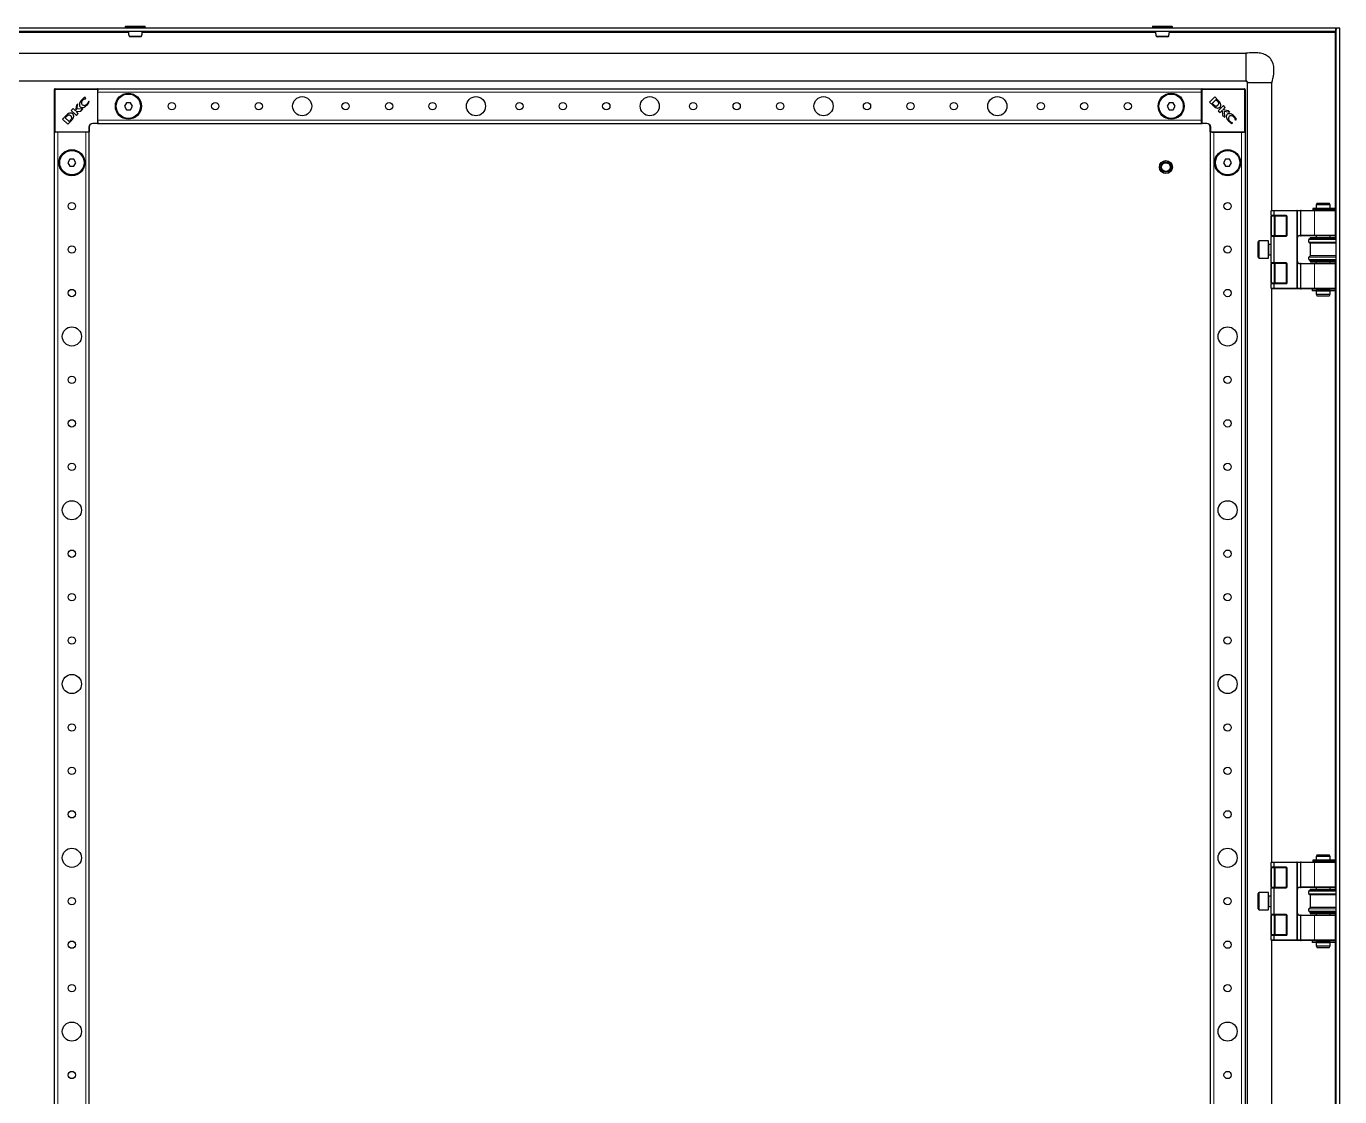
# Model space of a CAD drawing. Header units: millimetres. Extents: x -1581 to 3390, y -1547 to 1219.
# Drawn here: x -381 to 375, y -59 to 557 of the extents above; entities that cross this region are included whole.
import ezdxf

# ---------------------------------------------------------------- set-up
doc = ezdxf.new("R2010")
doc.units = ezdxf.units.MM

msp = doc.modelspace()

# ---------------------------------------------------------------- linework, layer by layer
at = {"color": 7, "linetype": 'Continuous', "lineweight": 25}
for p, q in [((372.26, 556.28), (-418.14, 556.28)), ((372.26, 554.28), (-418.14, 554.28)), ((-324.19, 557.03), (-324.19, 556.28)), ((-323.94, 557.28), (-312.94, 557.28)), ((-312.69, 556.28), (-312.69, 557.03)), ((266.81, 557.03), (266.81, 556.28)), ((267.06, 557.28), (275.57, 557.28)), ((275.57, 557.28), (278.06, 557.28)), ((278.31, 556.28), (278.31, 557.03)), ((372.16, 554.28), (371.96, 553.68)), ((372.26, 554.28), (372.26, 556.28)), ((374.56, 556.28), (372.56, 556.28)), ((372.56, -998.72), (372.56, 556.28)), ((374.56, -998.72), (374.56, 556.28)), ((-412.44, 541.78), (320.56, 541.78)), ((320.56, 525.78), (-409.69, 525.78)), ((321.56, -967.22), (321.56, 524.78)), ((335.56, 451.28), (335.56, 524.78)), ((-364.94, 496.58), (-364.94, 520.98)), ((-364.64, 521.28), (-340.24, 521.28)), ((-347, 515.74), (-347.34, 516.43)), ((-347.14, 515.6), (-347, 515.74)), ((-345.19, 514.17), (-345.3, 514.06)), ((-344.94, 513.66), (-345.19, 514.17)), ((-339.94, 521.28), (295.06, 521.28)), ((-339.94, 520.98), (-339.94, 521.28)), ((-339.94, 520.98), (-339.94, 520.34)), ((-339.94, 519.28), (-339.94, 520.34)), ((-339.94, 503.28), (-339.94, 519.28)), ((295.06, 520.98), (295.06, 521.28)), ((295.06, 520.34), (295.06, 520.98)), ((295.06, 519.28), (295.06, 520.34)), ((295.06, 503.28), (295.06, 519.28)), ((295.36, 521.28), (319.76, 521.28)), ((302.67, 516.64), (299.71, 513.68)), ((303.37, 515.11), (301.19, 512.93)), ((304.66, 514.64), (302.67, 516.64)), ((304.11, 514.39), (303.37, 515.11)), ((320.06, 520.98), (320.06, 496.58)), ((-354.24, 509.94), (-355.29, 508.89)), ((-355.29, 508.89), (-352.33, 505.93)), ((-352.85, 508.55), (-354.24, 509.94)), ((-352.36, 511.82), (-352.85, 508.55)), ((-352.51, 508.23), (-349.85, 508.41)), ((-351.27, 506.99), (-352.51, 508.23)), ((-351.57, 512.61), (-352.36, 511.82)), ((-352.33, 505.93), (-351.27, 506.99)), ((-352.04, 509.52), (-351.57, 512.61)), ((-348.57, 509.7), (-352.04, 509.52)), ((-349.85, 508.41), (-348.57, 509.7)), ((-323.59, 513.28), (-324.75, 511.28)), ((-324.75, 511.28), (-323.59, 509.28)), ((-321.28, 513.28), (-323.59, 513.28)), ((-323.59, 509.28), (-321.28, 509.28)), ((-320.13, 511.28), (-321.28, 513.28)), ((-321.28, 509.28), (-320.13, 511.28)), ((276.41, 513.28), (275.25, 511.28)), ((275.25, 511.28), (276.41, 509.28)), ((278.72, 513.28), (276.41, 513.28)), ((276.41, 509.28), (278.72, 509.28)), ((279.87, 511.28), (278.72, 513.28)), ((278.72, 509.28), (279.87, 511.28)), ((299.71, 513.68), (301.6, 511.79)), ((301.19, 512.93), (301.87, 512.27)), ((301.6, 511.79), (301.62, 511.77)), ((307.67, 511.63), (304.71, 508.67)), ((304.71, 508.67), (305.77, 507.61)), ((305.77, 507.61), (307.01, 508.86)), ((307.01, 508.86), (307.19, 506.2)), ((307.33, 509.2), (308.72, 510.59)), ((310.59, 508.71), (307.33, 509.2)), ((308.72, 510.59), (307.67, 511.63)), ((308.29, 508.38), (311.39, 507.91)), ((308.47, 504.91), (308.29, 508.38)), ((311.39, 507.91), (310.59, 508.71)), ((-358.3, 505.88), (-360.29, 503.89)), ((-360.29, 503.89), (-357.33, 500.93)), ((-358.05, 505.33), (-358.77, 504.59)), ((-358.77, 504.59), (-356.59, 502.41)), ((-357.33, 500.93), (-355.44, 502.82)), ((-356.59, 502.41), (-355.93, 503.09)), ((-355.44, 502.82), (-355.42, 502.84)), ((-344.94, 499.28), (-344.94, 496.58)), ((-340.24, 501.28), (-342.94, 501.28)), ((-339.94, 502.23), (-339.94, 503.28)), ((-339.94, 502.23), (-339.94, 501.58)), ((-339.94, 501.28), (-339.94, 501.58)), ((-339.94, 501.28), (295.06, 501.28)), ((295.06, 502.23), (295.06, 503.28)), ((295.06, 501.58), (295.06, 502.23)), ((295.06, 501.28), (295.06, 501.58)), ((298.06, 501.28), (295.36, 501.28)), ((300.06, 496.58), (300.06, 499.28)), ((307.19, 506.2), (308.47, 504.91)), ((312.43, 501.29), (312.94, 501.53)), ((312.94, 501.53), (312.84, 501.64)), ((314.38, 503.48), (314.52, 503.35)), ((314.52, 503.35), (315.2, 503.68)), ((-364.94, -938.72), (-364.94, 496.28)), ((-364.64, 496.28), (-364.94, 496.28)), ((-363.99, 496.28), (-364.64, 496.28)), ((-362.94, 496.28), (-363.99, 496.28)), ((-346.94, 496.28), (-362.94, 496.28)), ((-345.89, 496.28), (-346.94, 496.28)), ((-345.24, 496.28), (-345.89, 496.28)), ((-344.94, 496.28), (-345.24, 496.28)), ((-344.94, -938.72), (-344.94, 496.28)), ((300.06, 496.28), (300.06, -938.72)), ((300.06, 496.28), (300.36, 496.28)), ((301.01, 496.28), (300.36, 496.28)), ((301.01, 496.28), (302.06, 496.28)), ((302.06, 496.28), (318.06, 496.28)), ((318.06, 496.28), (319.11, 496.28)), ((319.76, 496.28), (319.11, 496.28)), ((319.76, 496.28), (320.06, 496.28)), ((320.06, 496.28), (320.06, -938.72)), ((-356.09, 480.78), (-357.25, 478.78)), ((-357.25, 478.78), (-356.09, 476.78)), ((-353.78, 480.78), (-356.09, 480.78)), ((-356.09, 476.78), (-353.78, 476.78)), ((-352.63, 478.78), (-353.78, 480.78)), ((-353.78, 476.78), (-352.63, 478.78)), ((308.91, 480.78), (307.75, 478.78)), ((307.75, 478.78), (308.91, 476.78)), ((311.22, 480.78), (308.91, 480.78)), ((308.91, 476.78), (311.22, 476.78)), ((312.37, 478.78), (311.22, 480.78)), ((311.22, 476.78), (312.37, 478.78)), ((361.64, 455.53), (361.06, 454.53)), ((361.06, 454.53), (361.06, 452.53)), ((369.06, 454.53), (361.06, 454.53)), ((361.64, 455.53), (368.48, 455.53)), ((369.06, 454.53), (368.48, 455.53)), ((369.06, 452.53), (369.06, 454.53)), ((335.06, 448.58), (335.06, 451.08)), ((335.06, 448.58), (335.06, 447.98)), ((335.06, 436.88), (335.06, 447.98)), ((335.26, 451.28), (336.64, 451.28)), ((336.68, 448.28), (335.36, 448.28)), ((336.56, 451.08), (336.56, 448.58)), ((336.64, 451.28), (349.86, 451.28)), ((343.76, 448.28), (336.68, 448.28)), ((337.06, 436.88), (337.06, 447.98)), ((344.06, 436.88), (344.06, 447.98)), ((349.86, 451.28), (352.08, 451.28)), ((350.06, 451.08), (350.06, 406.48)), ((352.36, 451.28), (352.08, 451.28)), ((352.36, 451.28), (360.25, 451.28)), ((359.12, 452.48), (359.12, 451.58)), ((359.14, 452.48), (359.12, 452.48)), ((359.14, 451.58), (359.12, 451.58)), ((359.14, 452.48), (359.14, 451.58)), ((359.22, 452.48), (359.14, 452.48)), ((359.22, 451.58), (359.14, 451.58)), ((372.21, 452.48), (359.22, 452.48)), ((372.21, 451.58), (359.22, 451.58)), ((360.25, 451.28), (371.86, 451.28)), ((361.06, 452.53), (369.06, 452.53)), ((361.06, 451.53), (361.06, 451.28)), ((361.06, 451.53), (369.06, 451.53)), ((361.56, 452.53), (361.56, 452.48)), ((361.56, 451.58), (361.56, 451.53)), ((368.56, 452.48), (368.56, 452.53)), ((368.56, 451.53), (368.56, 451.58)), ((369.06, 451.28), (369.06, 451.53)), ((372.06, 436.98), (372.06, 451.08)), ((372.21, 451.58), (372.21, 452.48)), ((327.56, 428.78), (327.56, 433.18)), ((333.56, 433.78), (328.16, 433.78)), ((333.56, 428.78), (333.56, 433.78)), ((335.06, 431.78), (333.81, 431.78)), ((335.06, 436.88), (335.06, 436.28)), ((335.06, 421.28), (335.06, 436.28)), ((335.36, 436.58), (336.68, 436.58)), ((336.56, 436.28), (336.56, 421.28)), ((336.68, 436.58), (343.76, 436.58)), ((352.08, 436.78), (351.56, 436.78)), ((352.08, 436.78), (352.36, 436.78)), ((360.25, 436.78), (352.36, 436.78)), ((357.56, 435.18), (356.86, 434.5)), ((356.86, 433.07), (357.56, 432.38)), ((357.56, 435.78), (357.56, 435.18)), ((357.56, 435.78), (372.56, 435.78)), ((372.56, 435.18), (357.56, 435.18)), ((357.56, 432.38), (357.56, 425.18)), ((372.56, 432.38), (357.56, 432.38)), ((371.86, 436.78), (360.25, 436.78)), ((361.06, 436.78), (361.06, 435.78)), ((369.06, 435.78), (369.06, 436.78)), ((327.56, 424.38), (327.56, 428.78)), ((328.16, 423.78), (333.56, 423.78)), ((333.56, 423.78), (333.56, 428.78)), ((333.81, 425.78), (335.06, 425.78)), ((357.56, 425.18), (356.86, 424.5)), ((372.56, 425.18), (357.56, 425.18)), ((335.06, 421.28), (335.06, 420.68)), ((335.06, 409.58), (335.06, 420.68)), ((336.68, 420.98), (335.36, 420.98)), ((343.76, 420.98), (336.68, 420.98)), ((337.06, 409.58), (337.06, 420.68)), ((344.06, 409.58), (344.06, 420.68)), ((351.56, 420.78), (352.08, 420.78)), ((352.36, 420.78), (352.08, 420.78)), ((352.36, 420.78), (360.25, 420.78)), ((356.86, 423.07), (357.56, 422.38)), ((357.56, 422.38), (357.56, 421.78)), ((372.56, 422.38), (357.56, 422.38)), ((357.56, 421.78), (372.56, 421.78)), ((360.25, 420.78), (371.86, 420.78)), ((361.06, 421.78), (361.06, 420.78)), ((369.06, 420.78), (369.06, 421.78)), ((372.06, 406.48), (372.06, 420.58)), ((335.06, 409.58), (335.06, 408.98)), ((335.06, 406.48), (335.06, 408.98)), ((335.36, 409.28), (336.68, 409.28)), ((336.56, 408.98), (336.56, 406.48)), ((336.68, 409.28), (343.76, 409.28)), ((336.64, 406.28), (335.26, 406.28)), ((335.56, 76.28), (335.56, 406.28)), ((349.86, 406.28), (336.64, 406.28)), ((352.08, 406.28), (349.86, 406.28)), ((352.08, 406.28), (352.36, 406.28)), ((360.25, 406.28), (352.36, 406.28)), ((358.69, 405.98), (358.69, 405.08)), ((358.74, 405.98), (358.69, 405.98)), ((358.74, 405.08), (358.69, 405.08)), ((372.21, 405.98), (358.74, 405.98)), ((372.21, 405.08), (358.74, 405.08)), ((371.86, 406.28), (360.25, 406.28)), ((361.06, 406.28), (361.06, 406.03)), ((361.06, 406.03), (369.06, 406.03)), ((361.06, 405.03), (361.06, 403.03)), ((361.06, 405.03), (369.06, 405.03)), ((361.06, 403.03), (361.64, 402.03)), ((361.06, 403.03), (365.59, 403.03)), ((361.56, 406.03), (361.56, 405.98)), ((361.56, 405.08), (361.56, 405.03)), ((365.52, 402.03), (361.64, 402.03)), ((368.48, 402.03), (365.52, 402.03)), ((365.59, 403.03), (369.06, 403.03)), ((368.48, 402.03), (369.06, 403.03)), ((368.56, 405.98), (368.56, 406.03)), ((368.56, 405.03), (368.56, 405.08)), ((369.06, 406.03), (369.06, 406.28)), ((369.06, 403.03), (369.06, 405.03)), ((372.21, 405.08), (372.21, 405.98)), ((335.06, 73.58), (335.06, 76.08)), ((335.26, 76.28), (336.64, 76.28)), ((336.56, 76.08), (336.56, 73.58)), ((336.64, 76.28), (349.86, 76.28)), ((349.86, 76.28), (352.08, 76.28)), ((350.06, 76.08), (350.06, 31.48)), ((352.36, 76.28), (352.08, 76.28)), ((352.36, 76.28), (360.25, 76.28)), ((359.12, 77.48), (359.12, 76.58)), ((359.14, 77.48), (359.12, 77.48)), ((359.14, 76.58), (359.12, 76.58)), ((359.14, 77.48), (359.14, 76.58)), ((359.22, 77.48), (359.14, 77.48)), ((359.22, 76.58), (359.14, 76.58)), ((372.21, 77.48), (359.22, 77.48)), ((372.21, 76.58), (359.22, 76.58)), ((360.25, 76.28), (371.86, 76.28)), ((361.64, 80.53), (361.06, 79.53)), ((361.06, 79.53), (361.06, 77.53)), ((369.06, 79.53), (361.06, 79.53)), ((361.06, 77.53), (369.06, 77.53)), ((361.06, 76.53), (361.06, 76.28)), ((361.06, 76.53), (369.06, 76.53)), ((361.56, 77.53), (361.56, 77.48)), ((361.56, 76.58), (361.56, 76.53)), ((361.64, 80.53), (368.48, 80.53)), ((369.06, 79.53), (368.48, 80.53)), ((368.56, 77.48), (368.56, 77.53)), ((368.56, 76.53), (368.56, 76.58)), ((369.06, 77.53), (369.06, 79.53)), ((369.06, 76.28), (369.06, 76.53)), ((372.06, 61.98), (372.06, 76.08)), ((372.21, 76.58), (372.21, 77.48)), ((335.06, 73.58), (335.06, 72.98)), ((335.06, 61.88), (335.06, 72.98)), ((336.68, 73.28), (335.36, 73.28)), ((343.76, 73.28), (336.68, 73.28)), ((337.06, 61.88), (337.06, 72.98)), ((344.06, 61.88), (344.06, 72.98)), ((335.06, 61.88), (335.06, 61.28)), ((335.06, 46.28), (335.06, 61.28)), ((335.36, 61.58), (336.68, 61.58)), ((336.56, 61.28), (336.56, 46.28)), ((336.68, 61.58), (343.76, 61.58)), ((352.08, 61.78), (351.56, 61.78)), ((352.08, 61.78), (352.36, 61.78)), ((360.25, 61.78), (352.36, 61.78)), ((357.56, 60.78), (357.56, 60.18)), ((357.56, 60.78), (372.56, 60.78)), ((371.86, 61.78), (360.25, 61.78)), ((361.06, 61.78), (361.06, 60.78)), ((369.06, 60.78), (369.06, 61.78)), ((327.56, 53.78), (327.56, 58.18)), ((327.56, 49.38), (327.56, 53.78)), ((333.56, 58.78), (328.16, 58.78)), ((333.56, 53.78), (333.56, 58.78)), ((333.56, 48.78), (333.56, 53.78)), ((335.06, 56.78), (333.81, 56.78)), ((357.56, 60.18), (356.86, 59.5)), ((356.86, 58.07), (357.56, 57.38)), ((372.56, 60.18), (357.56, 60.18)), ((357.56, 57.38), (357.56, 50.18)), ((372.56, 57.38), (357.56, 57.38)), ((328.16, 48.78), (333.56, 48.78)), ((333.81, 50.78), (335.06, 50.78)), ((335.06, 46.28), (335.06, 45.68)), ((335.06, 34.58), (335.06, 45.68)), ((336.68, 45.98), (335.36, 45.98)), ((343.76, 45.98), (336.68, 45.98)), ((337.06, 34.58), (337.06, 45.68)), ((344.06, 34.58), (344.06, 45.68)), ((351.56, 45.78), (352.08, 45.78)), ((352.36, 45.78), (352.08, 45.78)), ((352.36, 45.78), (360.25, 45.78)), ((357.56, 50.18), (356.86, 49.5)), ((356.86, 48.07), (357.56, 47.38)), ((372.56, 50.18), (357.56, 50.18)), ((357.56, 47.38), (357.56, 46.78)), ((372.56, 47.38), (357.56, 47.38)), ((357.56, 46.78), (372.56, 46.78)), ((360.25, 45.78), (371.86, 45.78)), ((361.06, 46.78), (361.06, 45.78)), ((369.06, 45.78), (369.06, 46.78)), ((372.06, 31.48), (372.06, 45.58)), ((335.06, 34.58), (335.06, 33.98)), ((335.06, 31.48), (335.06, 33.98)), ((336.64, 31.28), (335.26, 31.28)), ((335.36, 34.28), (336.68, 34.28)), ((335.56, -473.72), (335.56, 31.28)), ((336.56, 33.98), (336.56, 31.48)), ((349.86, 31.28), (336.64, 31.28)), ((336.68, 34.28), (343.76, 34.28)), ((352.08, 31.28), (349.86, 31.28)), ((352.08, 31.28), (352.36, 31.28)), ((360.25, 31.28), (352.36, 31.28)), ((358.69, 30.98), (358.69, 30.08)), ((358.74, 30.98), (358.69, 30.98)), ((372.21, 30.98), (358.74, 30.98)), ((371.86, 31.28), (360.25, 31.28)), ((361.06, 31.28), (361.06, 31.03)), ((361.06, 31.03), (369.06, 31.03)), ((361.56, 31.03), (361.56, 30.98)), ((368.56, 30.98), (368.56, 31.03)), ((369.06, 31.03), (369.06, 31.28)), ((372.21, 30.08), (372.21, 30.98)), ((358.74, 30.08), (358.69, 30.08)), ((372.21, 30.08), (358.74, 30.08)), ((361.06, 30.03), (361.06, 28.03)), ((361.06, 30.03), (369.06, 30.03)), ((361.06, 28.03), (361.64, 27.03)), ((361.06, 28.03), (365.59, 28.03)), ((361.56, 30.08), (361.56, 30.03)), ((365.52, 27.03), (361.64, 27.03)), ((368.48, 27.03), (365.52, 27.03)), ((365.59, 28.03), (369.06, 28.03)), ((368.48, 27.03), (369.06, 28.03)), ((368.56, 30.03), (368.56, 30.08)), ((369.06, 28.03), (369.06, 30.03))]:
    msp.add_line(p, q, dxfattribs=at)
at = {"color": 8, "linetype": 'Continuous', "lineweight": 18}
for p, q in [((-417.84, 553.68), (-322.41, 553.68)), ((-312.69, 557.03), (-324.19, 557.03)), ((-314.47, 553.68), (268.59, 553.68)), ((275.71, 557.03), (266.81, 557.03)), ((278.31, 557.03), (275.71, 557.03)), ((276.53, 553.68), (371.96, 553.68)), ((371.96, 553.68), (371.96, 452.48)), ((-364.64, 520.98), (-364.94, 520.98)), ((-364.64, 520.98), (-364.64, 521.28)), ((-364.64, 520.98), (-364.64, 496.58)), ((-340.24, 520.98), (-364.64, 520.98)), ((-340.24, 521.28), (-340.24, 520.98)), ((-340.24, 501.58), (-340.24, 520.98)), ((-339.94, 520.98), (-340.24, 520.98)), ((-339.94, 519.28), (295.06, 519.28)), ((295.36, 520.98), (295.06, 520.98)), ((295.36, 520.98), (295.36, 521.28)), ((295.36, 520.98), (295.36, 501.58)), ((319.76, 520.98), (295.36, 520.98)), ((319.76, 520.98), (319.76, 521.28)), ((319.76, 496.58), (319.76, 520.98)), ((319.76, 520.98), (320.06, 520.98)), ((-345.24, 496.58), (-345.24, 499.28)), ((-344.94, 499.28), (-345.24, 499.28)), ((-342.94, 501.58), (-340.24, 501.58)), ((-342.94, 501.28), (-342.94, 501.58)), ((-340.24, 501.58), (-340.24, 501.28)), ((-339.94, 501.58), (-340.24, 501.58)), ((-339.94, 503.28), (295.06, 503.28)), ((295.36, 501.58), (295.06, 501.58)), ((295.36, 501.28), (295.36, 501.58)), ((295.36, 501.58), (298.06, 501.58)), ((298.06, 501.28), (298.06, 501.58)), ((300.06, 499.28), (300.36, 499.28)), ((300.36, 499.28), (300.36, 496.58)), ((-364.64, 496.58), (-364.94, 496.58)), ((-364.64, 496.58), (-345.24, 496.58)), ((-364.64, 496.58), (-364.64, 496.28)), ((-362.94, -938.72), (-362.94, 496.28)), ((-346.94, -938.72), (-346.94, 496.28)), ((-345.24, 496.58), (-345.24, 496.28)), ((-344.94, 496.58), (-345.24, 496.58)), ((300.36, 496.58), (300.06, 496.58)), ((300.36, 496.58), (319.76, 496.58)), ((300.36, 496.28), (300.36, 496.58)), ((302.06, 496.28), (302.06, -938.72)), ((318.06, 496.28), (318.06, -938.72)), ((319.76, 496.28), (319.76, 496.58)), ((320.06, 496.58), (319.76, 496.58)), ((336.56, 451.08), (335.06, 451.08)), ((335.06, 448.58), (336.56, 448.58)), ((335.36, 447.98), (335.06, 447.98)), ((335.36, 448.28), (335.36, 447.98)), ((336.76, 447.98), (335.36, 447.98)), ((335.36, 447.98), (335.36, 436.88)), ((349.86, 451.08), (336.56, 451.08)), ((336.56, 448.58), (343.76, 448.58)), ((336.76, 448.28), (336.76, 447.98)), ((337.06, 447.98), (336.76, 447.98)), ((336.76, 436.88), (336.76, 447.98)), ((337.36, 447.98), (337.06, 447.98)), ((337.36, 447.98), (337.36, 448.28)), ((343.76, 447.98), (337.36, 447.98)), ((337.36, 447.98), (337.36, 436.88)), ((343.76, 448.58), (343.76, 448.28)), ((343.76, 447.98), (343.76, 448.28)), ((343.76, 436.88), (343.76, 447.98)), ((344.06, 447.98), (343.76, 447.98)), ((344.36, 447.98), (344.06, 447.98)), ((344.36, 447.98), (344.36, 436.88)), ((349.86, 451.08), (349.86, 451.28)), ((349.86, 406.48), (349.86, 451.08)), ((349.86, 451.08), (350.06, 451.08)), ((352.08, 451.08), (350.06, 451.08)), ((352.08, 451.28), (352.08, 451.08)), ((352.22, 451.08), (352.08, 451.08)), ((352.08, 436.98), (352.08, 451.08)), ((360.11, 451.08), (352.22, 451.08)), ((352.22, 451.08), (352.22, 436.98)), ((359.22, 451.58), (359.22, 452.48)), ((372.06, 451.08), (360.11, 451.08)), ((360.11, 436.98), (360.11, 451.08)), ((371.96, 451.58), (371.96, 451.26)), ((328.16, 433.78), (328.16, 428.78)), ((333.81, 431.78), (333.81, 425.78)), ((335.36, 436.88), (335.06, 436.88)), ((336.56, 436.28), (335.06, 436.28)), ((335.36, 436.88), (335.36, 436.58)), ((335.36, 436.88), (336.76, 436.88)), ((343.76, 436.28), (336.56, 436.28)), ((336.76, 436.88), (336.76, 436.58)), ((337.06, 436.88), (336.76, 436.88)), ((337.36, 436.88), (337.06, 436.88)), ((337.36, 436.58), (337.36, 436.88)), ((337.36, 436.88), (343.76, 436.88)), ((343.76, 436.58), (343.76, 436.88)), ((344.06, 436.88), (343.76, 436.88)), ((343.76, 436.58), (343.76, 436.28)), ((344.36, 436.88), (344.06, 436.88)), ((351.56, 436.98), (352.08, 436.98)), ((351.56, 436.98), (351.56, 436.78)), ((352.22, 436.98), (352.08, 436.98)), ((352.08, 436.98), (352.08, 436.78)), ((352.22, 436.98), (360.11, 436.98)), ((372.56, 434.5), (356.86, 434.5)), ((372.56, 433.07), (356.86, 433.07)), ((360.11, 436.98), (372.06, 436.98)), ((371.96, 436.81), (371.96, 435.78)), ((328.16, 428.78), (328.16, 423.78)), ((372.56, 424.5), (356.86, 424.5)), ((335.06, 421.28), (336.56, 421.28)), ((335.36, 420.68), (335.06, 420.68)), ((335.36, 420.68), (335.36, 420.98)), ((336.76, 420.68), (335.36, 420.68)), ((335.36, 420.68), (335.36, 409.58)), ((336.56, 421.28), (343.76, 421.28)), ((336.76, 420.68), (336.76, 420.98)), ((336.76, 420.68), (337.06, 420.68)), ((336.76, 409.58), (336.76, 420.68)), ((337.06, 420.68), (337.36, 420.68)), ((337.36, 420.68), (337.36, 420.98)), ((343.76, 420.68), (337.36, 420.68)), ((337.36, 420.68), (337.36, 409.58)), ((343.76, 420.98), (343.76, 421.28)), ((343.76, 420.68), (343.76, 420.98)), ((343.76, 409.58), (343.76, 420.68)), ((343.76, 420.68), (344.06, 420.68)), ((344.06, 420.68), (344.36, 420.68)), ((344.36, 420.68), (344.36, 409.58)), ((351.56, 420.78), (351.56, 420.58)), ((352.08, 420.58), (351.56, 420.58)), ((352.08, 420.78), (352.08, 420.58)), ((352.08, 406.48), (352.08, 420.58)), ((352.08, 420.58), (352.22, 420.58)), ((352.22, 420.58), (352.22, 406.48)), ((360.11, 420.58), (352.22, 420.58)), ((372.56, 423.07), (356.86, 423.07)), ((360.11, 406.48), (360.11, 420.58)), ((372.06, 420.58), (360.11, 420.58)), ((371.96, 421.78), (371.96, 420.76)), ((335.06, 409.58), (335.36, 409.58)), ((336.56, 408.98), (335.06, 408.98)), ((335.36, 409.28), (335.36, 409.58)), ((335.36, 409.58), (336.76, 409.58)), ((343.76, 408.98), (336.56, 408.98)), ((336.76, 409.28), (336.76, 409.58)), ((337.06, 409.58), (336.76, 409.58)), ((337.36, 409.58), (337.06, 409.58)), ((337.36, 409.28), (337.36, 409.58)), ((337.36, 409.58), (343.76, 409.58)), ((343.76, 409.28), (343.76, 409.58)), ((344.06, 409.58), (343.76, 409.58)), ((343.76, 408.98), (343.76, 409.28)), ((344.36, 409.58), (344.06, 409.58)), ((335.06, 406.48), (336.56, 406.48)), ((336.56, 406.48), (349.86, 406.48)), ((349.86, 406.28), (349.86, 406.48)), ((350.06, 406.48), (349.86, 406.48)), ((350.06, 406.48), (352.08, 406.48)), ((352.08, 406.48), (352.22, 406.48)), ((352.08, 406.48), (352.08, 406.28)), ((352.22, 406.48), (360.11, 406.48)), ((358.74, 405.08), (358.74, 405.98)), ((360.11, 406.48), (372.06, 406.48)), ((371.96, 406.31), (371.96, 405.98)), ((371.96, 405.08), (371.96, 77.48)), ((336.56, 76.08), (335.06, 76.08)), ((349.86, 76.08), (336.56, 76.08)), ((349.86, 76.08), (349.86, 76.28)), ((349.86, 31.48), (349.86, 76.08)), ((349.86, 76.08), (350.06, 76.08)), ((352.08, 76.08), (350.06, 76.08)), ((352.08, 76.28), (352.08, 76.08)), ((352.22, 76.08), (352.08, 76.08)), ((352.08, 61.98), (352.08, 76.08)), ((360.11, 76.08), (352.22, 76.08)), ((352.22, 76.08), (352.22, 61.98)), ((359.22, 76.58), (359.22, 77.48)), ((372.06, 76.08), (360.11, 76.08)), ((360.11, 61.98), (360.11, 76.08)), ((371.96, 76.58), (371.96, 76.26)), ((335.06, 73.58), (336.56, 73.58)), ((335.36, 72.98), (335.06, 72.98)), ((335.36, 73.28), (335.36, 72.98)), ((336.76, 72.98), (335.36, 72.98)), ((335.36, 72.98), (335.36, 61.88)), ((336.56, 73.58), (343.76, 73.58)), ((336.76, 73.28), (336.76, 72.98)), ((336.76, 61.88), (336.76, 72.98)), ((337.06, 72.98), (336.76, 72.98)), ((337.36, 72.98), (337.06, 72.98)), ((337.36, 72.98), (337.36, 73.28)), ((343.76, 72.98), (337.36, 72.98)), ((337.36, 72.98), (337.36, 61.88)), ((343.76, 73.58), (343.76, 73.28)), ((343.76, 72.98), (343.76, 73.28)), ((344.06, 72.98), (343.76, 72.98)), ((343.76, 61.88), (343.76, 72.98)), ((344.36, 72.98), (344.06, 72.98)), ((344.36, 72.98), (344.36, 61.88)), ((335.36, 61.88), (335.06, 61.88)), ((336.56, 61.28), (335.06, 61.28)), ((335.36, 61.88), (335.36, 61.58)), ((335.36, 61.88), (336.76, 61.88)), ((343.76, 61.28), (336.56, 61.28)), ((336.76, 61.88), (336.76, 61.58)), ((337.06, 61.88), (336.76, 61.88)), ((337.36, 61.88), (337.06, 61.88)), ((337.36, 61.58), (337.36, 61.88)), ((337.36, 61.88), (343.76, 61.88)), ((343.76, 61.58), (343.76, 61.88)), ((344.06, 61.88), (343.76, 61.88)), ((343.76, 61.58), (343.76, 61.28)), ((344.36, 61.88), (344.06, 61.88)), ((351.56, 61.98), (352.08, 61.98)), ((351.56, 61.98), (351.56, 61.78)), ((352.22, 61.98), (352.08, 61.98)), ((352.08, 61.98), (352.08, 61.78)), ((352.22, 61.98), (360.11, 61.98)), ((360.11, 61.98), (372.06, 61.98)), ((371.96, 61.81), (371.96, 60.78)), ((328.16, 58.78), (328.16, 53.78)), ((328.16, 53.78), (328.16, 48.78)), ((333.81, 56.78), (333.81, 50.78)), ((372.56, 59.5), (356.86, 59.5)), ((372.56, 58.07), (356.86, 58.07)), ((335.06, 46.28), (336.56, 46.28)), ((335.36, 45.68), (335.06, 45.68)), ((335.36, 45.68), (335.36, 45.98)), ((336.76, 45.68), (335.36, 45.68)), ((335.36, 45.68), (335.36, 34.58)), ((336.56, 46.28), (343.76, 46.28)), ((336.76, 45.68), (336.76, 45.98)), ((336.76, 34.58), (336.76, 45.68)), ((336.76, 45.68), (337.06, 45.68)), ((337.06, 45.68), (337.36, 45.68)), ((337.36, 45.68), (337.36, 45.98)), ((343.76, 45.68), (337.36, 45.68)), ((337.36, 45.68), (337.36, 34.58)), ((343.76, 45.98), (343.76, 46.28)), ((343.76, 45.68), (343.76, 45.98)), ((343.76, 34.58), (343.76, 45.68)), ((343.76, 45.68), (344.06, 45.68)), ((344.06, 45.68), (344.36, 45.68)), ((344.36, 45.68), (344.36, 34.58)), ((351.56, 45.78), (351.56, 45.58)), ((352.08, 45.58), (351.56, 45.58)), ((352.08, 45.78), (352.08, 45.58)), ((352.08, 45.58), (352.22, 45.58)), ((352.08, 31.48), (352.08, 45.58)), ((352.22, 45.58), (352.22, 31.48)), ((360.11, 45.58), (352.22, 45.58)), ((372.56, 49.5), (356.86, 49.5)), ((372.56, 48.07), (356.86, 48.07)), ((360.11, 31.48), (360.11, 45.58)), ((372.06, 45.58), (360.11, 45.58)), ((371.96, 46.78), (371.96, 45.76)), ((335.06, 34.58), (335.36, 34.58)), ((336.56, 33.98), (335.06, 33.98)), ((335.06, 31.48), (336.56, 31.48)), ((335.36, 34.28), (335.36, 34.58)), ((335.36, 34.58), (336.76, 34.58)), ((343.76, 33.98), (336.56, 33.98)), ((336.56, 31.48), (349.86, 31.48)), ((336.76, 34.28), (336.76, 34.58)), ((337.06, 34.58), (336.76, 34.58)), ((337.36, 34.58), (337.06, 34.58)), ((337.36, 34.28), (337.36, 34.58)), ((337.36, 34.58), (343.76, 34.58)), ((343.76, 34.28), (343.76, 34.58)), ((344.06, 34.58), (343.76, 34.58)), ((343.76, 33.98), (343.76, 34.28)), ((344.36, 34.58), (344.06, 34.58)), ((349.86, 31.28), (349.86, 31.48)), ((350.06, 31.48), (349.86, 31.48)), ((350.06, 31.48), (352.08, 31.48)), ((352.08, 31.48), (352.08, 31.28)), ((352.08, 31.48), (352.22, 31.48)), ((352.22, 31.48), (360.11, 31.48)), ((358.74, 30.08), (358.74, 30.98)), ((360.11, 31.48), (372.06, 31.48)), ((371.96, 31.31), (371.96, 30.98)), ((371.96, 30.08), (371.96, -472.52))]:
    msp.add_line(p, q, dxfattribs=at)
at = {"color": 7, "linetype": 'Continuous', "lineweight": 25}
for centre, radius in [((-322.44, 511.28), 7.5), ((-322.44, 511.28), 7), ((-222.44, 511.28), 5.5), ((-122.44, 511.28), 5.5), ((-22.44, 511.28), 5.5), ((77.56, 511.28), 5.5), ((177.56, 511.28), 5.5), ((277.56, 511.28), 7.5), ((277.56, 511.28), 7), ((-297.44, 511.28), 2.1), ((-272.44, 511.28), 2.1), ((-247.44, 511.28), 2.1), ((-197.44, 511.28), 2.1), ((-172.44, 511.28), 2.1), ((-147.44, 511.28), 2.1), ((-97.44, 511.28), 2.1), ((-72.44, 511.28), 2.1), ((-47.44, 511.28), 2.1), ((2.56, 511.28), 2.1), ((27.56, 511.28), 2.1), ((52.56, 511.28), 2.1), ((102.56, 511.28), 2.1), ((127.56, 511.28), 2.1), ((152.56, 511.28), 2.1), ((202.56, 511.28), 2.1), ((227.56, 511.28), 2.1), ((252.56, 511.28), 2.1), ((-354.94, 478.78), 7.5), ((-354.94, 478.78), 7), ((310.06, 478.78), 7.5), ((310.06, 478.78), 7), ((274.56, 476.28), 3.75), ((274.56, 476.28), 3), ((274.56, 476.28), 2.5), ((-354.94, 453.78), 2.1), ((310.06, 453.78), 2.1), ((-354.94, 428.78), 2.1), ((310.06, 428.78), 2.1), ((-354.94, 403.78), 2.1), ((310.06, 403.78), 2.1), ((-354.94, 378.78), 5.5), ((310.06, 378.78), 5.5), ((-354.94, 353.78), 2.1), ((310.06, 353.78), 2.1), ((-354.94, 328.78), 2.1), ((310.06, 328.78), 2.1), ((-354.94, 303.78), 2.1), ((310.06, 303.78), 2.1), ((-354.94, 278.78), 5.5), ((310.06, 278.78), 5.5), ((-354.94, 253.78), 2.1), ((310.06, 253.78), 2.1), ((-354.94, 228.78), 2.1), ((310.06, 228.78), 2.1), ((-354.94, 203.78), 2.1), ((310.06, 203.78), 2.1), ((-354.94, 178.78), 5.5), ((310.06, 178.78), 5.5), ((-354.94, 153.78), 2.1), ((310.06, 153.78), 2.1), ((-354.94, 128.78), 2.1), ((310.06, 128.78), 2.1), ((-354.94, 103.78), 2.1), ((310.06, 103.78), 2.1), ((-354.94, 78.78), 5.5), ((310.06, 78.78), 5.5), ((-354.94, 53.78), 2.1), ((310.06, 53.78), 2.1), ((-354.94, 28.78), 2.1), ((310.06, 28.78), 2.1), ((-354.94, 3.78), 2.1), ((310.06, 3.78), 2.1), ((-354.94, -21.22), 5.5), ((310.06, -21.22), 5.5), ((-354.94, -46.22), 2.1), ((310.06, -46.22), 2.1)]:
    msp.add_circle(centre, radius, dxfattribs=at)
for centre, radius, start, end in [((-323.94, 557.03), 0.25, 90, 180), ((-312.94, 557.03), 0.25, 0, 90), ((267.06, 557.03), 0.25, 90, 180), ((278.06, 557.03), 0.25, 0, 90), ((-321.55, 551.78), 0.5, 195.31604, 270.02276), ((-315.33, 551.78), 0.5, 269.99815, 345.40011), ((269.45, 551.78), 0.5, 195.24646, 270.04596), ((275.67, 551.78), 0.5, 269.96367, 344.83397), ((-364.64, 520.98), 0.3, 90, 180), ((-347.43, 513.29), 1.97, 128.45405, 215.887), ((-340.24, 520.98), 0.3, 0, 90), ((295.36, 520.98), 0.3, 90, 180), ((299.64, 510.21), 6.12, 36.98881, 43.07444), ((301.45, 510.98), 4.87, 20.34448, 48.77765), ((319.76, 520.98), 0.3, 0, 90), ((-354.64, 502.67), 4.87, 110.34448, 138.77765), ((-347.87, 513.69), 1.94, 233.30966, 322.34638), ((-353.87, 500.86), 6.12, 126.98881, 133.07444), ((-342.94, 499.28), 2, 90, 180), ((-340.24, 501.58), 0.3, 270, 360), ((295.36, 501.58), 0.3, 180, 270), ((298.06, 499.28), 2, 0, 90), ((312.47, 504.21), 1.94, 143.30966, 232.34638), ((312.06, 503.77), 1.97, 38.45405, 125.887), ((-364.64, 496.58), 0.3, 180, 270), ((-345.24, 496.58), 0.3, 270, 0), ((300.36, 496.58), 0.3, 180, 270), ((319.76, 496.58), 0.3, 270, 0), ((335.26, 451.08), 0.2, 90, 180), ((335.36, 448.58), 0.3, 180, 270), ((336.76, 447.98), 0.3, 0, 90), ((343.76, 447.98), 0.3, 0, 90), ((349.86, 451.08), 0.2, 0, 90), ((371.86, 451.08), 0.2, 0, 90), ((328.16, 433.18), 0.6, 90, 180), ((333.81, 432.03), 0.25, 180, 270), ((335.36, 436.28), 0.3, 90, 180), ((336.76, 436.88), 0.3, 270, 0), ((343.76, 436.88), 0.3, 270, 0), ((351.56, 435.28), 1.5, 90, 180), ((357.56, 433.78), 1, 134.427, 225.573), ((371.86, 436.98), 0.2, 270, 0), ((328.16, 424.38), 0.6, 180, 270), ((333.81, 425.53), 0.25, 90, 180), ((357.56, 423.78), 1, 134.427, 225.573), ((335.36, 421.28), 0.3, 180, 270), ((336.76, 420.68), 0.3, 0, 90), ((343.76, 420.68), 0.3, 0, 90), ((351.56, 422.28), 1.5, 180, 270), ((371.86, 420.58), 0.2, 0, 90), ((335.36, 408.98), 0.3, 90, 180), ((336.76, 409.58), 0.3, 270, 0), ((343.76, 409.58), 0.3, 270, 0), ((335.26, 406.48), 0.2, 180, 270), ((349.86, 406.48), 0.2, 270, 0), ((371.86, 406.48), 0.2, 270, 0), ((335.26, 76.08), 0.2, 90, 180), ((349.86, 76.08), 0.2, 0, 90), ((371.86, 76.08), 0.2, 0, 90), ((335.36, 73.58), 0.3, 180, 270), ((336.76, 72.98), 0.3, 0, 90), ((343.76, 72.98), 0.3, 0, 90), ((335.36, 61.28), 0.3, 90, 180), ((336.76, 61.88), 0.3, 270, 0), ((343.76, 61.88), 0.3, 270, 0), ((351.56, 60.28), 1.5, 90, 180), ((371.86, 61.98), 0.2, 270, 0), ((328.16, 58.18), 0.6, 90, 180), ((333.81, 57.03), 0.25, 180, 270), ((357.56, 58.78), 1, 134.427, 225.573), ((328.16, 49.38), 0.6, 180, 270), ((333.81, 50.53), 0.25, 90, 180), ((335.36, 46.28), 0.3, 180, 270), ((336.76, 45.68), 0.3, 0, 90), ((343.76, 45.68), 0.3, 0, 90), ((351.56, 47.28), 1.5, 180, 270), ((357.56, 48.78), 1, 134.427, 225.573), ((371.86, 45.58), 0.2, 0, 90), ((335.36, 33.98), 0.3, 90, 180), ((335.26, 31.48), 0.2, 180, 270), ((336.76, 34.58), 0.3, 270, 0), ((343.76, 34.58), 0.3, 270, 0), ((349.86, 31.48), 0.2, 270, 0), ((371.86, 31.48), 0.2, 270, 0)]:
    msp.add_arc(centre, radius, start, end, dxfattribs=at)
at = {"color": 8, "linetype": 'Continuous', "lineweight": 18}
for centre, radius, start, end in [((-342.94, 499.28), 2.3, 90, 180), ((298.06, 499.28), 2.3, 0, 90), ((343.76, 447.98), 0.6, 0, 90), ((352.4, 451.11), 0.179, 101.42175, 188.04947), ((360.29, 451.11), 0.179, 101.42175, 188.04947), ((343.76, 436.88), 0.6, 270, 0), ((351.56, 435.28), 1.7, 90, 151.92751), ((352.4, 436.96), 0.179, 171.95053, 258.57825), ((360.29, 436.96), 0.179, 171.95053, 258.57825), ((343.76, 420.68), 0.6, 0, 90), ((351.56, 422.28), 1.7, 208.07249, 270), ((352.4, 420.61), 0.179, 101.42175, 188.04947), ((360.29, 420.61), 0.179, 101.42175, 188.04947), ((343.76, 409.58), 0.6, 270, 0), ((352.4, 406.46), 0.179, 171.95053, 258.57825), ((360.29, 406.46), 0.179, 171.95053, 258.57825), ((352.4, 76.11), 0.179, 101.42175, 188.04947), ((360.29, 76.11), 0.179, 101.42175, 188.04947), ((343.76, 72.98), 0.6, 0, 90), ((343.76, 61.88), 0.6, 270, 0), ((351.56, 60.28), 1.7, 90, 151.92751), ((352.4, 61.96), 0.179, 171.95053, 258.57825), ((360.29, 61.96), 0.179, 171.95053, 258.57825), ((343.76, 45.68), 0.6, 0, 90), ((351.56, 47.28), 1.7, 208.07249, 270), ((352.4, 45.61), 0.179, 101.42175, 188.04947), ((360.29, 45.61), 0.179, 101.42175, 188.04947), ((343.76, 34.58), 0.6, 270, 0), ((352.4, 31.46), 0.179, 171.95053, 258.57825), ((360.29, 31.46), 0.179, 171.95053, 258.57825)]:
    msp.add_arc(centre, radius, start, end, dxfattribs=at)
at = {"color": 7, "linetype": 'Continuous', "lineweight": 25}
for centre, major_axis, start_param, end_param in [((336.64, 451.08), (0, 0.2), 0, 1.570796), ((336.68, 448.58), (0, 0.3), 1.570796, 3.141593), ((336.68, 436.28), (0, 0.3), 0, 1.570796), ((336.68, 421.28), (0, 0.3), 1.570796, 3.141593), ((336.68, 408.98), (0, 0.3), 0, 1.570796), ((336.64, 406.48), (0, 0.2), 1.570796, 3.141593), ((336.64, 76.08), (0, 0.2), 0, 1.570796), ((336.68, 73.58), (0, 0.3), 1.570796, 3.141593), ((336.68, 61.28), (0, 0.3), 0, 1.570796), ((336.68, 46.28), (0, 0.3), 1.570796, 3.141593), ((336.68, 33.98), (0, 0.3), 0, 1.570796), ((336.64, 31.48), (0, 0.2), 1.570796, 3.141593)]:
    msp.add_ellipse(centre, major_axis=major_axis, ratio=0.414214, start_param=start_param, end_param=end_param, dxfattribs=at)
for points, knots in [([(-322.46, 554.28), (-322.46, 554.15), (-322.44, 553.24), (-322.22, 552.37), (-322.03, 551.63)], [0, 0, 0, 0, 0.14185, 1, 1, 1, 1]), ([(-314.85, 551.63), (-314.66, 552.37), (-314.44, 553.24), (-314.42, 554.15), (-314.42, 554.28)], [0, 0, 0, 0, 0.8581496, 1, 1, 1, 1]), ([(268.54, 554.28), (268.54, 554.15), (268.56, 553.24), (268.78, 552.37), (268.97, 551.63)], [0, 0, 0, 0, 0.14185, 1, 1, 1, 1]), ([(276.15, 551.63), (276.34, 552.37), (276.56, 553.24), (276.58, 554.15), (276.58, 554.28)], [0, 0, 0, 0, 0.85815, 1, 1, 1, 1]), ([(372.56, 556.28), (372.53, 555.85), (372.5, 555.29), (372.3, 554.73), (372.26, 554.6)], [0, 0, 0, 0, 0.773459, 1, 1, 1, 1]), ([(-320.14, 551.28), (-320.33, 551.28), (-320.8, 551.28), (-321.35, 551.28), (-321.48, 551.28), (-321.54, 551.28)], [0, 0, 0, 0, 0.256553, 0.627981, 1, 1, 1, 1]), ([(-315.33, 551.28), (-315.37, 551.28), (-315.45, 551.28), (-316.01, 551.28), (-316.82, 551.28), (-317.81, 551.28), (-318.87, 551.28), (-319.66, 551.28), (-320.05, 551.28), (-320.14, 551.28)], [0, 0, 0, 0, 0.158514, 0.317278, 0.475863, 0.634247, 0.792477, 0.950708, 1, 1, 1, 1]), ([(275.63, 551.28), (275.64, 551.28), (275.69, 551.28), (275.41, 551.28), (274.89, 551.28), (274.17, 551.28), (273.32, 551.28), (272.25, 551.28), (271.23, 551.28), (270.35, 551.28), (269.74, 551.28), (269.44, 551.28), (269.48, 551.28), (269.49, 551.28)], [0, 0, 0, 0, 0.0338399, 0.141254, 0.2486978, 0.3157737, 0.4233143, 0.530846, 0.6382096, 0.7457063, 0.853372, 0.9609167, 1, 1, 1, 1]), ([(335.56, 524.78), (335.97, 526.46), (336.7, 529.5), (336.79, 533.81), (335.82, 537.37), (333.77, 539.82), (331.13, 541.24), (328.11, 541.98), (324.51, 542.19), (321.95, 541.92), (320.56, 541.78)], [0, 0, 0, 0, 0.176067, 0.318225, 0.435596, 0.543482, 0.633889, 0.737152, 0.858183, 1, 1, 1, 1]), ([(320.56, 541.78), (320.56, 541.75), (320.56, 541.69), (320.56, 541.05), (320.56, 539.58), (320.56, 537.39), (320.56, 535.39), (320.56, 533.78), (320.56, 532.18), (320.56, 530.17), (320.56, 527.99), (320.56, 526.48), (320.56, 526.08), (320.56, 525.95)], [0, 0, 0, 0, 0.069165, 0.1363, 0.267291, 0.398282, 0.465417, 0.534583, 0.603748, 0.670883, 0.801874, 0.932865, 1, 1, 1, 1]), ([(320.56, 525.95), (320.66, 525.93), (320.8, 525.91), (320.96, 525.84), (321.04, 525.79), (321.1, 525.72), (321.14, 525.65), (321.17, 525.58), (321.23, 525.4), (321.4, 525.32), (321.55, 525.09), (321.58, 524.89), (321.6, 524.78)], [0, 0, 0, 0, 0.146823, 0.202041, 0.247643, 0.28691, 0.323569, 0.360785, 0.40083, 0.628513, 0.79432, 1, 1, 1, 1]), ([(320.56, 525.78), (320.78, 525.63), (321.19, 525.37), (321.45, 524.96), (321.56, 524.78)], [0, 0, 0, 0, 0.556114, 1, 1, 1, 1]), ([(322.54, 524.78), (322.24, 524.78), (321.79, 524.78), (321.7, 524.78), (321.68, 524.78)], [0, 0, 0, 0, 0.649139, 1, 1, 1, 1]), ([(-349.07, 515.19), (-349.4, 514.82), (-350.01, 514.12), (-350.57, 512.95), (-350.7, 512.01), (-350.55, 511.37), (-350.36, 511.14), (-350.27, 511.02)], [0, 0, 0, 0, 0.315674, 0.58952, 0.813199, 0.909026, 1, 1, 1, 1]), ([(-347.34, 516.43), (-347.67, 516.24), (-348.3, 515.9), (-348.83, 515.42), (-349.07, 515.19)], [0, 0, 0, 0, 0.5368, 1, 1, 1, 1]), ([(-348.65, 514.83), (-348.39, 515.05), (-347.95, 515.42), (-347.38, 515.55), (-347.14, 515.6)], [0, 0, 0, 0, 0.579608, 1, 1, 1, 1]), ([(-345.3, 514.06), (-345.44, 513.74), (-345.71, 513.17), (-346.13, 512.71), (-346.33, 512.5)], [0, 0, 0, 0, 0.547643, 1, 1, 1, 1]), ([(-354.29, 504.17), (-354.18, 504.37), (-353.97, 504.76), (-353.86, 505.39), (-353.9, 505.99), (-354.1, 506.52), (-354.46, 506.96), (-354.97, 507.25), (-355.63, 507.36), (-356.08, 507.28), (-356.33, 507.24)], [0, 0, 0, 0, 0.138091, 0.265455, 0.384013, 0.496103, 0.605759, 0.71979, 0.847662, 1, 1, 1, 1]), ([(-350.27, 511.02), (-350.11, 510.89), (-349.78, 510.6), (-349.08, 510.44), (-348.2, 510.57), (-347.13, 511.13), (-346.44, 511.77), (-346.04, 512.14)], [0, 0, 0, 0, 0.130532, 0.266031, 0.423997, 0.666819, 1, 1, 1, 1]), ([(-346.04, 512.14), (-345.8, 512.41), (-345.37, 512.87), (-345.07, 513.42), (-344.94, 513.66)], [0, 0, 0, 0, 0.577653, 1, 1, 1, 1]), ([(301.62, 511.77), (301.69, 511.69), (301.85, 511.54), (302.02, 511.39), (302.1, 511.31)], [0, 0, 0, 0, 0.486421, 1, 1, 1, 1]), ([(301.87, 512.27), (302.07, 512.08), (302.43, 511.73), (302.97, 511.41), (303.42, 511.35), (303.76, 511.41), (304.12, 511.6), (304.33, 511.8), (304.44, 511.91)], [0, 0, 0, 0, 0.274676, 0.503042, 0.607381, 0.716579, 0.843412, 1, 1, 1, 1]), ([(302.1, 511.31), (302.25, 511.18), (302.52, 510.93), (302.81, 510.72), (302.95, 510.63)], [0, 0, 0, 0, 0.55183, 1, 1, 1, 1]), ([(302.95, 510.63), (303.15, 510.52), (303.54, 510.32), (304.17, 510.2), (304.76, 510.24), (305.3, 510.44), (305.73, 510.8), (306.03, 511.31), (306.14, 511.97), (306.06, 512.43), (306.01, 512.68)], [0, 0, 0, 0, 0.1380907, 0.2654555, 0.3840134, 0.4961027, 0.6057595, 0.7197905, 0.8476619, 1, 1, 1, 1]), ([(304.44, 511.91), (304.54, 512), (304.7, 512.18), (304.88, 512.45), (304.97, 512.73), (304.97, 513.05), (304.82, 513.46), (304.63, 513.74), (304.53, 513.89)], [0, 0, 0, 0, 0.176808, 0.319231, 0.43938, 0.552395, 0.749205, 1, 1, 1, 1]), ([(309.8, 506.62), (309.66, 506.45), (309.38, 506.12), (309.22, 505.42), (309.35, 504.55), (309.91, 503.47), (310.55, 502.79), (310.92, 502.39)], [0, 0, 0, 0, 0.130532, 0.266031, 0.423997, 0.666819, 1, 1, 1, 1]), ([(313.97, 505.41), (313.59, 505.74), (312.9, 506.36), (311.73, 506.91), (310.79, 507.05), (310.15, 506.89), (309.91, 506.71), (309.8, 506.62)], [0, 0, 0, 0, 0.315674, 0.58952, 0.813199, 0.909026, 1, 1, 1, 1]), ([(-355.56, 505.67), (-355.66, 505.76), (-355.83, 505.92), (-356.11, 506.1), (-356.38, 506.2), (-356.71, 506.2), (-357.11, 506.04), (-357.39, 505.86), (-357.55, 505.75)], [0, 0, 0, 0, 0.176808, 0.319231, 0.43938, 0.552395, 0.749205, 1, 1, 1, 1]), ([(-355.93, 503.09), (-355.74, 503.29), (-355.39, 503.66), (-355.06, 504.19), (-355, 504.64), (-355.07, 504.99), (-355.26, 505.34), (-355.45, 505.55), (-355.56, 505.67)], [0, 0, 0, 0, 0.274676, 0.503042, 0.607381, 0.716579, 0.843412, 1, 1, 1, 1]), ([(-355.42, 502.84), (-355.35, 502.92), (-355.19, 503.07), (-355.04, 503.24), (-354.97, 503.32)], [0, 0, 0, 0, 0.486421, 1, 1, 1, 1]), ([(-354.97, 503.32), (-354.83, 503.47), (-354.59, 503.74), (-354.38, 504.04), (-354.29, 504.17)], [0, 0, 0, 0, 0.55183, 1, 1, 1, 1]), ([(310.92, 502.39), (311.19, 502.14), (311.65, 501.72), (312.2, 501.41), (312.43, 501.29)], [0, 0, 0, 0, 0.577653, 1, 1, 1, 1]), ([(312.84, 501.64), (312.52, 501.79), (311.95, 502.05), (311.49, 502.48), (311.28, 502.67)], [0, 0, 0, 0, 0.547643, 1, 1, 1, 1]), ([(313.61, 505), (313.82, 504.74), (314.2, 504.29), (314.33, 503.72), (314.38, 503.48)], [0, 0, 0, 0, 0.579608, 1, 1, 1, 1]), ([(315.2, 503.68), (315.02, 504.02), (314.68, 504.65), (314.19, 505.17), (313.97, 505.41)], [0, 0, 0, 0, 0.5368, 1, 1, 1, 1])]:
    msp.add_open_spline(points, degree=3, knots=knots, dxfattribs=at)
for points in [[(371.96, 553.68), (371.99, 553.76), (372.04, 553.92), (372.11, 554.12), (372.19, 554.26), (372.24, 554.27), (372.26, 554.28)], [(324.99, 524.78), (324.51, 524.78), (323.53, 524.78), (322.87, 524.78), (322.54, 524.78)], [(328.56, 524.78), (327.93, 524.78), (326.68, 524.78), (325.55, 524.78), (324.99, 524.78)], [(332.13, 524.78), (331.57, 524.78), (330.44, 524.78), (329.19, 524.78), (328.56, 524.78)], [(334.58, 524.78), (334.25, 524.78), (333.59, 524.78), (332.62, 524.78), (332.13, 524.78)], [(335.56, 524.78), (335.52, 524.78), (335.43, 524.78), (334.87, 524.78), (334.58, 524.78)]]:
    msp.add_open_spline(points, degree=3, dxfattribs=at)
at = {"color": 8, "linetype": 'Continuous', "lineweight": 18}
for points, knots in [([(-322, 551.66), (-322.01, 551.66), (-322.07, 551.66), (-321.76, 551.66), (-321.18, 551.66), (-320.63, 551.66), (-320.41, 551.66)], [0, 0, 0, 0, 0.083271, 0.424284, 0.764725, 1, 1, 1, 1]), ([(-320.41, 551.66), (-320.3, 551.66), (-319.85, 551.66), (-319.33, 551.66), (-318.53, 551.66), (-317.71, 551.66), (-316.57, 551.66), (-315.62, 551.66), (-315.03, 551.66), (-314.78, 551.66), (-314.85, 551.66), (-314.86, 551.66)], [0, 0, 0, 0, 0.048751, 0.204942, 0.205393, 0.362034, 0.518827, 0.675799, 0.832923, 0.989778, 1, 1, 1, 1]), ([(269.01, 551.66), (269, 551.66), (268.95, 551.66), (269.3, 551.66), (270, 551.66), (271.02, 551.66), (272.21, 551.66), (273.44, 551.66), (274.42, 551.66), (275.25, 551.66), (275.85, 551.66), (276.18, 551.66), (276.12, 551.66), (276.11, 551.66)], [0, 0, 0, 0, 0.038891, 0.14638, 0.253973, 0.361383, 0.468681, 0.576165, 0.683665, 0.750707, 0.858068, 0.965424, 1, 1, 1, 1])]:
    msp.add_open_spline(points, degree=3, knots=knots, dxfattribs=at)

doc.saveas('drawing.dxf')
